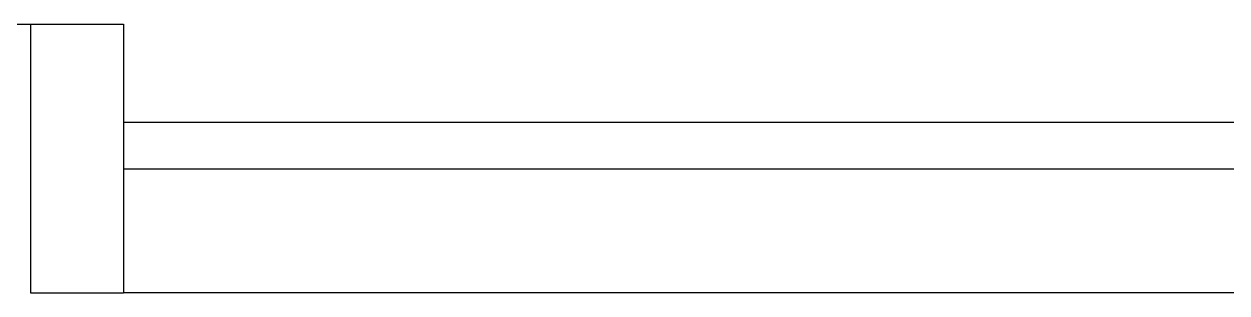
# Model space of a CAD drawing. Extents: x -941089 to 947074, y -2579987 to 8.
# Drawn here: x 2267.53 to 2275.3, y -102.16 to -100.42 of the extents above; entities that cross this region are included whole.
import ezdxf

# ---------------------------------------------------------------- set-up
doc = ezdxf.new("R2010")
doc.units = 0
doc.header["$LTSCALE"] = 5
doc.layers.get('0').update_dxf_attribs({"linetype": 'CONTINUOUS'})
doc.layers.add('道路结构', color=7, linetype='CONTINUOUS')

msp = doc.modelspace()

# ---------------------------------------------------------------- linework, layer by layer
for p, q in [((2249.19839, -100.42025), (2268.17561, -100.42025)), ((2291.92561, -101.0562), (2268.17561, -101.0562)), ((2291.32561, -101.3562), (2268.17561, -101.3562)), ((2291.32561, -102.1562), (2268.17561, -102.1562))]:
    msp.add_line(p, q)
at = {"layer": '道路结构'}
for p, q in [((2267.57561, -100.42025), (2267.57561, -102.1562)), ((2268.17561, -100.42025), (2268.17561, -102.1562)), ((2267.57561, -102.1562), (2268.17561, -102.1562))]:
    msp.add_line(p, q, dxfattribs=at)

doc.saveas('drawing.dxf')
